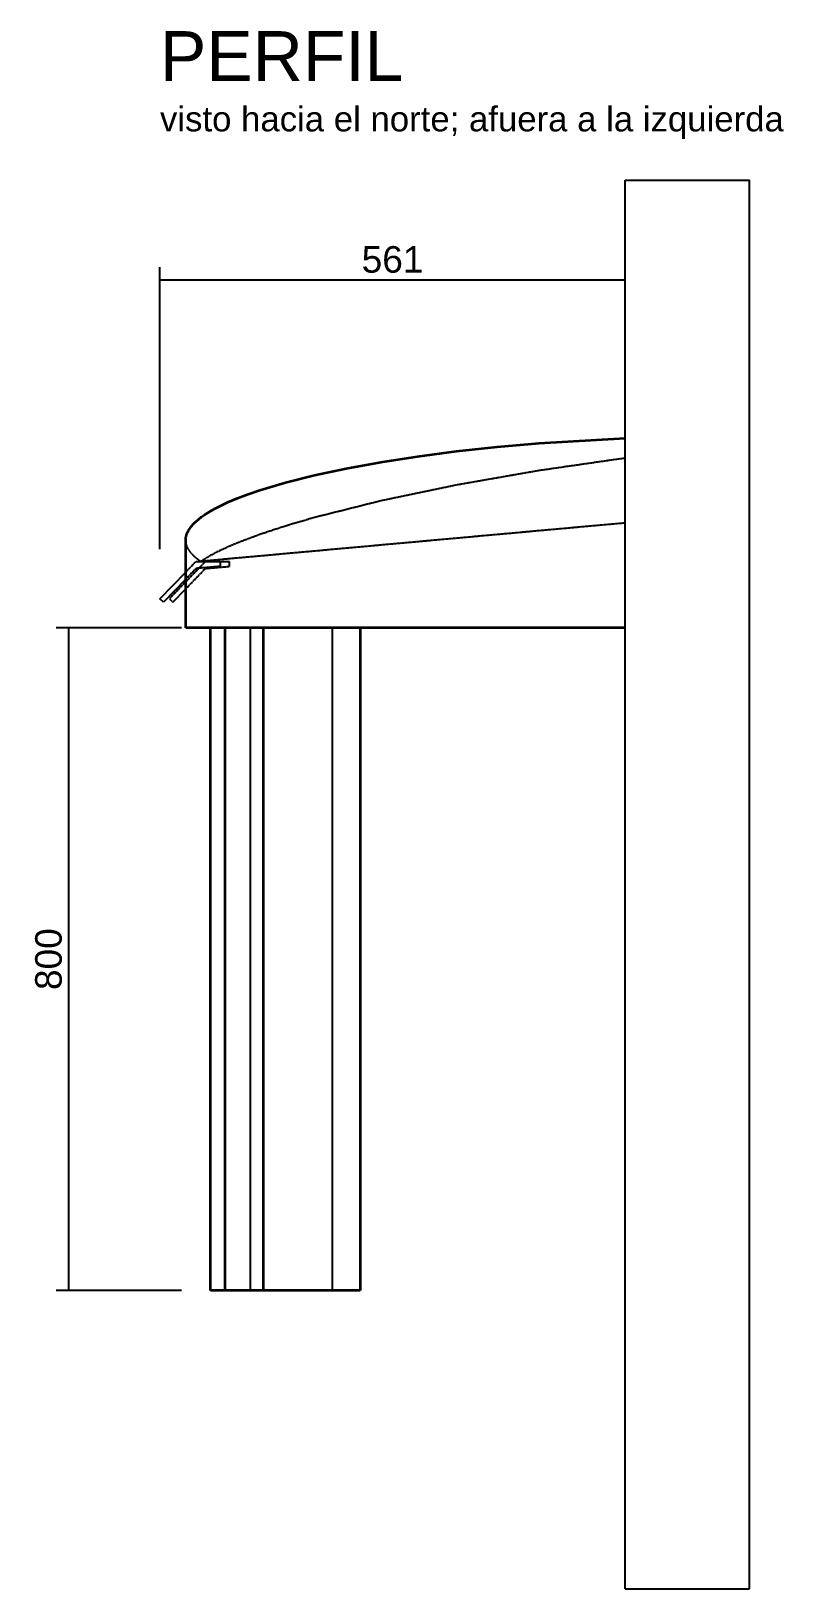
# Model space of a CAD drawing. Header units: millimetres. Extents: x -716 to 191, y 1200 to 3080.
import ezdxf

# ---------------------------------------------------------------- set-up
doc = ezdxf.new("R2010")
doc.units = ezdxf.units.MM
doc.linetypes.add('DASHED', pattern=[1.524, 1.27, -0.254])
for name, color, linetype, true_color in [('CONTEXTO_MURO', 9, 'Continuous', 0x808080), ('COTAS', 2, 'Continuous', 0xffff00), ('OCULTO', 9, 'DASHED', 0x808080), ('PROTECTOR_LABIO', 5, 'Continuous', 0x0000ff)]:
    doc.layers.add(name, color=color, linetype=linetype, true_color=true_color)
doc.layers.add('PROTECTOR_CUBIERTA', color=7, linetype='Continuous', lineweight=35)
doc.layers.add('PROTECTOR_LAMINA', color=7, linetype='Continuous', lineweight=35)
doc.layers.add('TEXTO', color=7, linetype='Continuous')
doc.styles.add('PROTECTOR', font='arial.ttf')
doc.dimstyles.new('PROTECTOR', dxfattribs={"dimtxt": 32, "dimasz": 0, "dimexe": 15, "dimexo": 15, "dimgap": 8, "dimtad": 1, "dimtoh": 1, "dimdec": 0, "dimzin": 12, "dimdsep": 46, "dimtxsty": 'PROTECTOR', "dimcen": 2.5, "dimazin": 1, "dimtfac": 1, "dimtdec": 4, "dimtix": 1, "dimtofl": 0, "dimtmove": 1, "dimatfit": 3, "dimtolj": 1, "dimtzin": 1, "dimarcsym": 0})

# ---------------------------------------------------------------- blocks, each defined once
blk = doc.blocks.new('*D1')
at = {"layer": 'COTAS', "color": 0, "lineweight": -2}
for p, q in [((-535, 2360), (-686.1, 2360)), ((-671.1, 1560), (-671.1, 2360)), ((-535, 1560), (-686.1, 1560))]:
    blk.add_line(p, q, dxfattribs=at)
at = {"layer": 'Defpoints', "color": 0}
for p in [(-671.1, 2360), (-520, 2360), (-520, 1560)]:
    blk.add_point(p, dxfattribs=at)
at = {"layer": 'COTAS', "color": 0, "insert": (-695.4, 1960), "char_height": 32, "attachment_point": 5, "rotation": 90, "style": 'PROTECTOR'}
blk.add_mtext('\\A1;800', dxfattribs=at)
blk = doc.blocks.new('*D2')
at = {"layer": 'COTAS', "color": 0, "lineweight": -2}
for p, q in [((-561.1, 2455), (-561.1, 2795)), ((0, 2455), (0, 2795)), ((-561.1, 2780), (0, 2780))]:
    blk.add_line(p, q, dxfattribs=at)
at = {"layer": 'Defpoints', "color": 0}
for p in [(0, 2780), (-561.1, 2440), (0, 2440)]:
    blk.add_point(p, dxfattribs=at)
at = {"layer": 'COTAS', "color": 0, "insert": (-280.6, 2804.3), "char_height": 32, "attachment_point": 5, "style": 'PROTECTOR'}
blk.add_mtext('\\A1;561', dxfattribs=at)

msp = doc.modelspace()

# ---------------------------------------------------------------- linework, layer by layer
at = {"layer": 'CONTEXTO_MURO'}
for points in [[(0, 2588.64), (0, 2900)], [(0, 2900), (150, 2900)], [(150, 1200), (150, 2900)], [(0, 2360), (0, 2588.64)], [(0, 1200), (0, 2360)], [(0, 1200), (150, 1200)]]:
    msp.add_lwpolyline(points, dxfattribs=at)
at = {"layer": 'OCULTO'}
for points in [[(0, 2564.64), (-103.87, 2549.6), (-203.38, 2532.18), (-294.78, 2513.05), (-374.77, 2492.94), (-409.64, 2482.72), (-440.52, 2472.56), (-467.21, 2462.52), (-478.91, 2457.57), (-489.48, 2452.68), (-495.91, 2449.44), (-501.8, 2446.25), (-507.15, 2443.1), (-511.94, 2440)], [(0, 2486.37), (-511.94, 2440)], [(-511.94, 2440), (-514.15, 2441.56), (-516.21, 2443.13), (-518.13, 2444.71), (-519.91, 2446.3), (-521.13, 2447.48), (-522.27, 2448.67), (-523.34, 2449.86), (-524.32, 2451.06), (-525.23, 2452.26), (-526.05, 2453.47), (-526.8, 2454.68), (-527.47, 2455.89), (-527.78, 2456.5), (-528.07, 2457.11), (-528.33, 2457.73), (-528.58, 2458.34), (-528.81, 2458.95), (-529.01, 2459.57), (-529.2, 2460.18), (-529.37, 2460.8), (-529.52, 2461.42), (-529.64, 2462.04), (-529.75, 2462.66), (-529.84, 2463.28), (-529.91, 2463.9), (-529.96, 2464.52), (-529.99, 2465.14), (-530, 2465.77)], [(-506.25, 2440), (-549.71, 2395)], [(-530, 2427.2), (-517.63, 2440)], [(-530, 2406.92), (-506.25, 2431.54)], [(-517.63, 2431.54), (-530, 2418.72)], [(-517.63, 2440), (-488.66, 2440)], [(-488.66, 2434), (-517.63, 2431.54)], [(-506.25, 2431.54), (-477.27, 2434)], [(-488.66, 2440), (-488.66, 2434)], [(-488.66, 2440), (-477.27, 2440)], [(-477.27, 2434), (-477.27, 2440)], [(-549.71, 2395), (-545.6, 2390.74)], [(-452, 1560), (-452, 2360)], [(-353.55, 2360), (-353.55, 1560)]]:
    msp.add_lwpolyline(points, dxfattribs=at)
at = {"layer": 'PROTECTOR_CUBIERTA'}
for points in [[(-530, 2465.77), (-529.99, 2466.4), (-529.96, 2467.03), (-529.91, 2467.66), (-529.84, 2468.29), (-529.75, 2468.92), (-529.64, 2469.55), (-529.51, 2470.18), (-529.36, 2470.81), (-529.19, 2471.45), (-529, 2472.08), (-528.79, 2472.71), (-528.56, 2473.35), (-528.31, 2473.98), (-528.05, 2474.62), (-527.45, 2475.89), (-526.77, 2477.16), (-526.02, 2478.43), (-525.19, 2479.71), (-524.27, 2480.98), (-523.28, 2482.26), (-522.21, 2483.53), (-521.07, 2484.81), (-519.84, 2486.09), (-518.54, 2487.36), (-517.16, 2488.64), (-514.17, 2491.19), (-510.87, 2493.74), (-507.26, 2496.29), (-503.34, 2498.83), (-499.12, 2501.37), (-494.59, 2503.9), (-489.77, 2506.42), (-479.22, 2511.42), (-467.54, 2516.36), (-454.73, 2521.23), (-440.83, 2526.01), (-409.84, 2535.28), (-374.77, 2544.12), (-336.43, 2552.32), (-294.91, 2559.88), (-250.5, 2566.76), (-203.48, 2572.89), (-154.4, 2578.2), (-103.89, 2582.62), (0, 2588.64)], [(-530, 2427.2), (-530, 2465.77)], [(-530, 2406.91), (-530, 2427.2)], [(-530, 2360), (-530, 2406.91)], [(-500, 2360), (-522.85, 2360), (-528.26, 2360), (-529.57, 2360), (-529.89, 2360), (-529.97, 2360), (-529.99, 2360), (-530, 2360)], [(-319.61, 2360), (-500, 2360)], [(0, 2360), (-319.61, 2360)]]:
    msp.add_lwpolyline(points, dxfattribs=at)
at = {"layer": 'PROTECTOR_LABIO'}
for points in [[(-561.1, 2395), (-530, 2427.2)], [(-530, 2418.72), (-556.99, 2390.74)], [(-545.6, 2390.74), (-530, 2406.92)], [(-556.99, 2390.74), (-561.1, 2395)]]:
    msp.add_lwpolyline(points, dxfattribs=at)
at = {"layer": 'PROTECTOR_LAMINA'}
for points in [[(-500, 1560), (-500, 2360)], [(-482.96, 2360), (-482.96, 1560)], [(-436.6, 2360), (-436.6, 1560)], [(-319.61, 2360), (-319.61, 1560)], [(-482.96, 1560), (-495.61, 1560), (-498.89, 1560), (-499.72, 1560), (-499.93, 1560), (-499.98, 1560), (-500, 1560)], [(-436.6, 1560), (-482.96, 1560)], [(-319.61, 1560), (-436.6, 1560)]]:
    msp.add_lwpolyline(points, dxfattribs=at)

# ---------------------------------------------------------------- texts
at = {"layer": 'TEXTO', "attachment_point": 7, "style": 'PROTECTOR'}
for s, insert, char_height, width in [('PERFIL', (-561.1, 3020), 60, 699.1304), ('visto hacia el norte; afuera a la izquierda', (-561.1, 2950), 30, 1552.8261)]:
    msp.add_mtext(s, dxfattribs=dict(at, insert=insert, char_height=char_height, width=width))

# ---------------------------------------------------------------- dimensions: what is measured, and where the dimension line sits
at = {"layer": 'COTAS'}
dim = msp.add_linear_dim(base=(0, 2780), p1=(-561.1, 2440), p2=(0, 2440), text='561', dimstyle='PROTECTOR', override={"dimscale": 1, "dimtih": 0, "dimtoh": 0, "dimlfac": 1, "dimzin": 8, "dimsah": 0, "dimtzin": 12}, dxfattribs=at)
dim.commit()
dim.dimension.update_dxf_attribs({"geometry": '*D2', "text_midpoint": (-280.55, 2804.34)})
dim = msp.add_linear_dim(base=(-671.1, 2360), p1=(-520, 1560), p2=(-520, 2360), angle=90, text='800', dimstyle='PROTECTOR', override={"dimscale": 1, "dimtih": 0, "dimtoh": 0, "dimlfac": 1, "dimzin": 8, "dimsah": 0, "dimtzin": 12}, dxfattribs=at)
dim.commit()
dim.dimension.update_dxf_attribs({"geometry": '*D1', "text_midpoint": (-695.44, 1960)})

doc.saveas('drawing.dxf')
